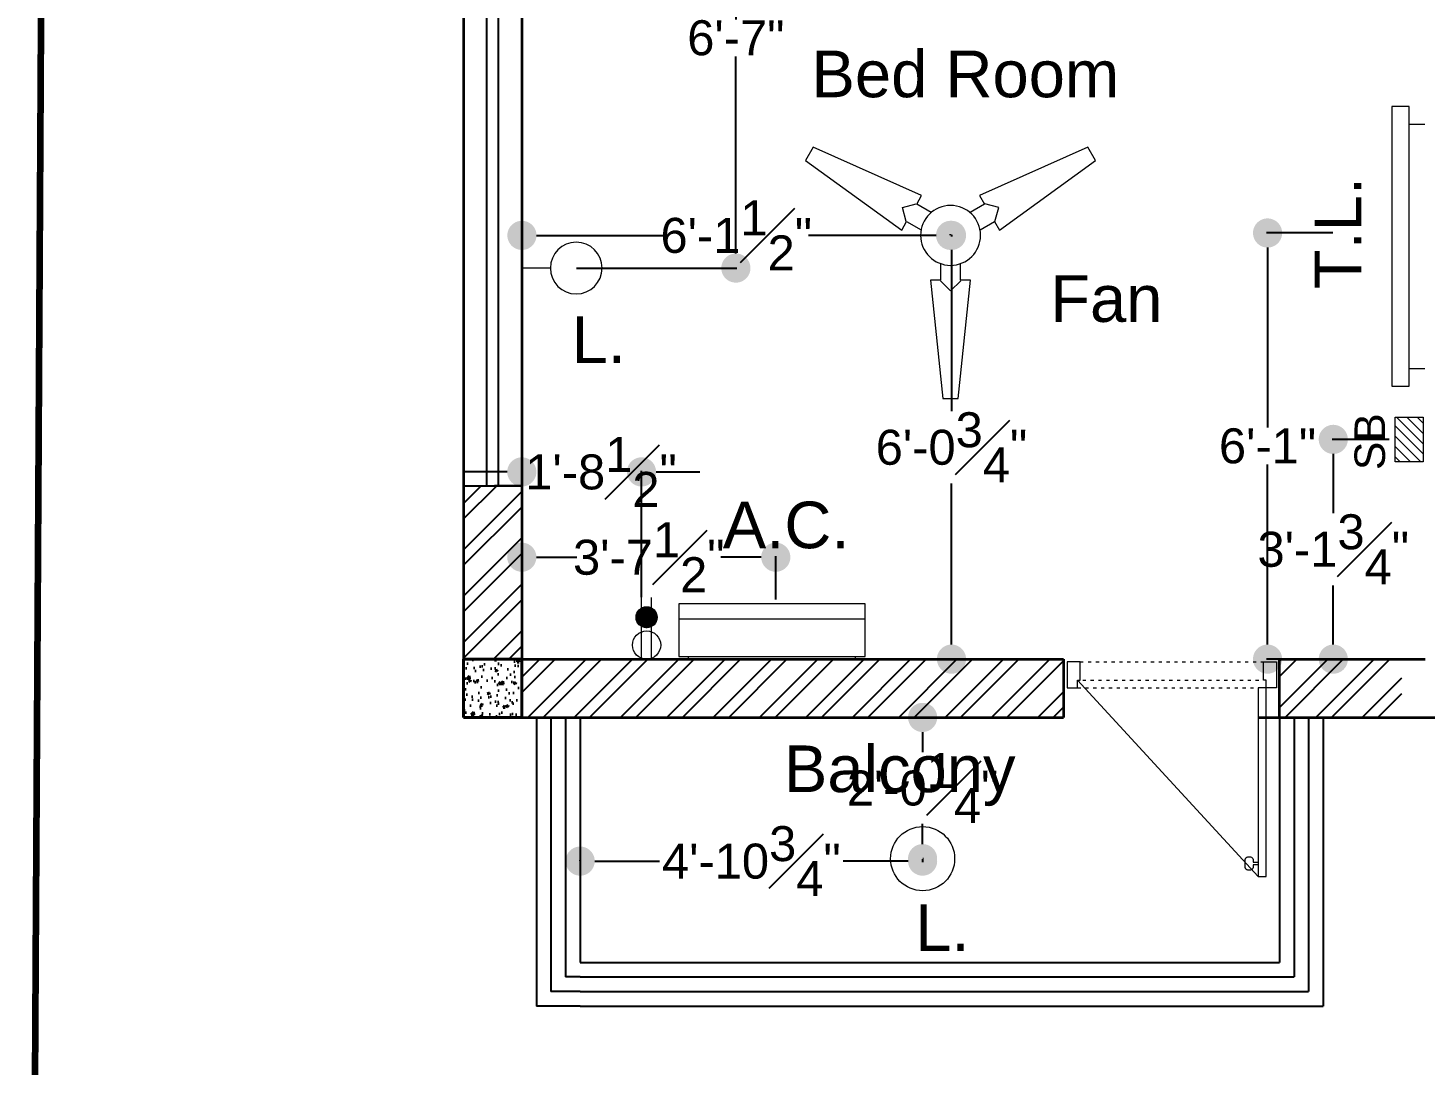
# Model space of a CAD drawing. Header units: inches. Extents: x 4161 to 8381, y 472 to 1500.
# Drawn here: x 7683.2 to 7923, y 878.6 to 1056.4 of the extents above; entities that cross this region are included whole.
import ezdxf

# ---------------------------------------------------------------- set-up
doc = ezdxf.new("R2010")
doc.units = ezdxf.units.IN
doc.header["$MEASUREMENT"] = 0
doc.linetypes.add('ACAD_ISO03W100', pattern=[30, 12, -18])
doc.layers.get('0').update_dxf_attribs({"lineweight": 35})
for name, color, linetype, lineweight in [('0.Columns', 1, 'Continuous', 35), ('1.Wall', 7, 'Continuous', 35), ('Box', 7, 'Continuous', 15), ('Doors & Furni', 20, 'Continuous', 5), ('E_Elements', 7, 'Continuous', 15), ('E_FITTINGS', 7, 'Continuous', 15), ('Hatch', 7, 'Continuous', 15)]:
    doc.layers.add(name, color=color, linetype=linetype, lineweight=lineweight)
for name, color, linetype in [('3.Windows', 130, 'Continuous'), ('4.Hatch', 14, 'Continuous'), ('5.Texts', 50, 'Continuous'), ('7.Dimention', 8, 'Continuous'), ('8.Balcony', 90, 'Continuous'), ('Electrical Components', 170, 'Continuous'), ('rod', 252, 'Continuous'), ('wood', 20, 'Continuous')]:
    doc.layers.add(name, color=color, linetype=linetype)
doc.styles.get("Standard").update_dxf_attribs({"font": 'arial.ttf'})
doc.dimstyles.get("Standard").update_dxf_attribs({"dimtxt": 6, "dimasz": 5, "dimexe": 0.18, "dimexo": 0.0625, "dimgap": 0.09, "dimtad": 0, "dimtih": 1, "dimtoh": 1, "dimzin": 0, "dimdsep": 46, "dimlunit": 4, "dimtxsty": 'Standard', "dimblk": 'DOT', "dimcen": 0.09, "dimadec": 0, "dimazin": 0, "dimtfac": 1, "dimtofl": 0, "dimtmove": 0, "dimatfit": 3, "dimfxl": 1, "dimfrac": 1, "dimtolj": 1, "dimtzin": 0, "dimarcsym": 0})

# ---------------------------------------------------------------- blocks, each defined once
blk = doc.blocks.new('Dd2')
at = {"layer": 'rod', "lineweight": 13}
blk.add_lwpolyline([(-36.5, 41), (-2, 3.5)], dxfattribs=at)
blk.add_lwpolyline([(-36.5, 38.75), (-35.5, 38.75), (-35.5, 39.25, -0.414214), (-35, 39.75), (-34.5, 39.75, -0.414214), (-34, 39.25), (-34, 37.75, -0.414214), (-34.5, 37.25), (-35, 37.25, -0.414214), (-35.5, 37.75), (-35.5, 38.25), (-36.5, 38.25)], format="xyb", dxfattribs=at)
at = {"layer": 'rod', "linetype": 'ACAD_ISO03W100', "lineweight": 13, "ltscale": 0.05}
for points in [[(-3, 3.5), (-37.5, 3.5)], [(-2, 5), (-36.5, 5)], [(-2.5, 0), (-37.5, 0)]]:
    blk.add_lwpolyline(points, dxfattribs=at)
at = {"layer": 'wood', "lineweight": 13}
for points in [[(-36.5, 41), (-38, 41), (-38, 5), (-36.5, 5)], [(-40, 0), (-40, 5), (-38, 5), (-38, 3.5), (-37.5, 3.5), (-37.5, 0)], [(0, 0), (0, 5), (-2, 5), (-2, 3.5), (-2.5, 3.5), (-2.5, 0)]]:
    blk.add_lwpolyline(points, close=True, dxfattribs=at)
blk = doc.blocks.new('window7 virtical')
at = {"layer": '3.Windows', "color": 141, "true_color": 0xadddf7}
for p, q in [((4405.51, 1605.94), (4405.51, 1689.94)), ((4407.51, 1605.94), (4407.51, 1689.94))]:
    blk.add_line(p, q, dxfattribs=at)
at = {"layer": '3.Windows'}
for p, q in [((4401.51, 1605.94), (4411.51, 1605.94)), ((4411.51, 1605.94), (4406.83, 1605.94)), ((4406.83, 1605.94), (4406.83, 1605.94))]:
    blk.add_line(p, q, dxfattribs=at)
blk.add_lwpolyline([(4411.51, 1605.94), (4411.51, 1689.94), (4401.51, 1689.94), (4401.51, 1605.94)], close=True, dxfattribs=at)
blk = doc.blocks.new('AC')
at = {"layer": 'E_Elements'}
for p, q in [((5828.29, 1009.63), (5856.95, 1009.63)), ((5828.29, 1009.63), (5828.29, 1009.16)), ((5856.95, 1009.63), (5856.95, 1009.16)), ((5826.63, 1009.16), (5858.63, 1009.16)), ((5826.63, 1000.16), (5826.63, 1009.16)), ((5858.63, 1009.16), (5858.63, 1009.16)), ((5858.63, 1009.16), (5858.63, 1000.16)), ((5826.63, 1002.72), (5858.63, 1002.72)), ((5858.63, 1000.16), (5826.63, 1000.16))]:
    blk.add_line(p, q, dxfattribs=at)
blk = doc.blocks.new('FAN')
at = {"layer": 'E_Elements'}
for p, q in [((-23.57, 15.12), (-24.88, 12.85)), ((-4.97, 6.83), (-23.57, 15.12)), ((23.57, 15.12), (4.97, 6.83)), ((24.88, 12.85), (23.57, 15.12)), ((-24.88, 12.85), (-8.39, 0.89)), ((8.39, 0.89), (24.88, 12.85)), ((-8.26, 4.77), (-5.89, 5.4)), ((-5.82, 5.34), (-4.97, 6.83)), ((-3.34, 3.91), (-5.82, 5.34)), ((5.82, 5.34), (3.34, 3.91)), ((4.97, 6.83), (5.82, 5.34)), ((8.26, 4.77), (5.89, 5.4)), ((-7.62, 2.4), (-8.26, 4.77)), ((7.62, 2.4), (8.26, 4.77)), ((-8.39, 0.89), (-7.54, 2.37)), ((-7.54, 2.37), (-5.06, 0.94)), ((5.06, 0.94), (7.54, 2.37)), ((7.54, 2.37), (8.39, 0.89)), ((-1.71, -4.85), (-1.71, -7.71)), ((1.71, -7.71), (1.71, -4.85)), ((-3.43, -7.71), (-1.31, -27.97)), ((-1.71, -7.71), (-3.43, -7.71)), ((-1.73, -7.8), (0, -9.53)), ((0, -9.53), (1.73, -7.8)), ((1.31, -27.97), (3.43, -7.71)), ((3.43, -7.71), (1.71, -7.71)), ((-1.31, -27.97), (1.31, -27.97))]:
    blk.add_line(p, q, dxfattribs=at)
for start, end in [(360, 180), (180, 0)]:
    blk.add_arc((0, 0), 5.14, start, end, dxfattribs=at)
blk = doc.blocks.new('O')
at = {"layer": 'E_Elements', "ltscale": 4}
for p, q in [((9523.61, 2111.57), (9520.91, 2111.57)), ((9523.61, 2069.68), (9520.91, 2069.68))]:
    blk.add_line(p, q, dxfattribs=at)
at = {"layer": 'E_Elements', "ltscale": 0.01}
blk.add_lwpolyline([(9526.61, 2066.63), (9526.61, 2114.63), (9523.61, 2114.63), (9523.61, 2066.63)], close=True, dxfattribs=at)
blk = doc.blocks.new('A$C482B25E6')
at = {"layer": 'E_FITTINGS'}
for p, q in [((0, 0), (0, 7.1)), ((3.9, 3.55), (0, 3.55))]:
    blk.add_line(p, q, dxfattribs=at)
blk.add_circle((7.45, 3.55), 3.55, dxfattribs=at)
blk = doc.blocks.new('2')
at = {"layer": 'Hatch', "ltscale": 0.01}
h = blk.add_hatch(dxfattribs=at)
h.set_pattern_fill('ANSI31', color=256, scale=10, style=0)
h.paths.add_polyline_path([(7846.79, 2035.92), (7841.97, 2035.92), (7841.97, 2028.24), (7846.79, 2028.24)])
at = {"layer": 'E_Elements'}
blk.add_lwpolyline([(7841.97, 2028.24), (7846.79, 2028.24), (7846.79, 2035.92), (7841.97, 2035.92)], close=True, dxfattribs=at)
blk = doc.blocks.new('Column2.0')
at = {"layer": '0.Columns', "true_color": 0x991b1e}
h = blk.add_hatch(dxfattribs=at)
h.set_pattern_fill('AR-CONC', color=244, scale=0.54)
h.set_pattern_definition([(50, (868.9964, 332.3348), (3.873205, -0.3388615), [0.405, -4.455]), (355, (868.9964, 332.335), (-0.7492572, 4.0618375), [0.324, -3.564]), (100.45144, (869.319, 332.3066), (3.1239478, 3.722976), [0.344197, -3.7861674]), (46.1842, (868.9964, 333.415), (5.763103, -0.893804), [0.6075, -6.6825]), (96.63564, (869.4767, 333.3403), (5.0471745, 5.2602404), [0.516296, -5.679254]), (351.18416, (868.9964, 333.415), (5.0471745, 5.26024), [0.486, -5.346]), (21, (869.5364, 333.1448), (3.223298, -2.174142), [0.405, -4.455]), (326, (869.5364, 333.145), (1.3139028, 3.9158102), [0.324, -3.564]), (71.45144, (869.805, 332.9636), (4.537201, 1.7416682), [0.344197, -3.7861674]), (37.5, (868.9964, 332.3348), (0.0656632, 1.7976268), [0, -3.5208, 0, -3.618, 0, -3.5775]), (7.5, (868.9964, 332.3348), (1.4205755, 2.1298232), [0, -2.0628, 0, -3.4398, 0, -1.3635]), (327.5, (867.7922, 332.3348), (2.88264116, -0.1217963), [0, -1.35, 0, -4.212, 0, -5.589]), (317.5, (867.2522, 332.3348), (3.1492053, 0.5405669), [0, -1.755, 0, -2.7972, 0, -3.969])])
h.paths.add_polyline_path([(4674.88, 1327.63), (4674.88, 1337.63), (4664.88, 1337.63), (4664.88, 1327.63)])
at = {"layer": '0.Columns', "linetype": 'ACAD_ISO03W100', "lineweight": 40}
for p, q in [((4674.88, 1337.63), (4664.88, 1337.63)), ((4664.88, 1337.63), (4664.88, 1327.63)), ((4674.88, 1327.63), (4674.88, 1337.63)), ((4664.88, 1327.63), (4674.88, 1327.63))]:
    blk.add_line(p, q, dxfattribs=at)
blk = doc.blocks.new('11111111111111111111')
at = {"layer": 'E_FITTINGS', "ltscale": 0.01}
for p, q in [((8001.12, 2842.19), (8011.51, 2842.19)), ((8001.12, 2840.46), (8011.51, 2840.46))]:
    blk.add_line(p, q, dxfattribs=at)
at = {"layer": 'E_FITTINGS'}
for p, q in [((8006.34, 2841.22), (8007.31, 2842.19)), ((8006.34, 2841.33), (8007.2, 2842.19)), ((8006.35, 2841.12), (8007.42, 2842.19)), ((8006.35, 2841.44), (8007.09, 2842.19)), ((8006.36, 2841.56), (8006.98, 2842.19)), ((8006.37, 2841.02), (8007.53, 2842.19)), ((8006.38, 2840.93), (8007.64, 2842.19)), ((8006.38, 2841.7), (8006.87, 2842.19)), ((8006.41, 2840.84), (8007.75, 2842.19)), ((8006.42, 2841.85), (8006.76, 2842.19)), ((8006.43, 2840.76), (8007.86, 2842.19)), ((8006.46, 2840.67), (8007.97, 2842.19)), ((8006.48, 2842.02), (8006.65, 2842.19)), ((8006.49, 2840.6), (8008.08, 2842.19)), ((8006.53, 2840.52), (8008.19, 2842.19)), ((8006.58, 2840.46), (8008.3, 2842.19)), ((8006.6, 2842.25), (8007.21, 2842.86)), ((8006.65, 2842.19), (8007.44, 2842.98)), ((8006.69, 2840.46), (8008.42, 2842.19)), ((8006.76, 2842.19), (8007.61, 2843.04)), ((8006.8, 2840.46), (8008.53, 2842.19)), ((8006.87, 2842.19), (8007.76, 2843.08)), ((8006.91, 2840.46), (8008.64, 2842.19)), ((8006.98, 2842.19), (8007.9, 2843.1)), ((8007.02, 2840.46), (8008.75, 2842.19)), ((8007.09, 2842.19), (8008.02, 2843.11)), ((8007.13, 2840.46), (8008.86, 2842.19)), ((8007.2, 2842.19), (8008.13, 2843.12)), ((8007.24, 2840.46), (8008.97, 2842.19)), ((8007.31, 2842.19), (8008.24, 2843.12)), ((8007.35, 2840.46), (8009.08, 2842.19)), ((8007.42, 2842.19), (8008.34, 2843.11)), ((8007.46, 2840.46), (8009.19, 2842.19)), ((8007.53, 2842.19), (8008.44, 2843.09)), ((8007.57, 2840.46), (8009.3, 2842.19)), ((8007.64, 2842.19), (8008.53, 2843.07)), ((8007.68, 2840.46), (8009.41, 2842.19)), ((8007.75, 2842.19), (8008.62, 2843.05)), ((8007.79, 2840.46), (8009.52, 2842.19)), ((8007.86, 2842.19), (8008.7, 2843.03)), ((8007.9, 2840.46), (8009.63, 2842.19)), ((8007.97, 2842.19), (8008.79, 2843)), ((8008.01, 2840.46), (8009.72, 2842.17)), ((8008.08, 2842.19), (8008.86, 2842.97)), ((8008.12, 2840.46), (8009.76, 2842.09)), ((8008.19, 2842.19), (8008.94, 2842.93)), ((8008.23, 2840.46), (8009.79, 2842.02)), ((8008.3, 2842.19), (8009.01, 2842.89)), ((8008.34, 2840.46), (8009.83, 2841.94)), ((8008.42, 2842.19), (8009.08, 2842.85)), ((8008.46, 2840.46), (8009.85, 2841.86)), ((8008.53, 2842.19), (8009.15, 2842.81)), ((8008.57, 2840.46), (8009.88, 2841.77)), ((8008.64, 2842.19), (8009.21, 2842.76)), ((8008.68, 2840.46), (8009.9, 2841.68)), ((8008.75, 2842.19), (8009.27, 2842.71)), ((8008.79, 2840.46), (8009.92, 2841.59)), ((8008.86, 2842.19), (8009.33, 2842.66)), ((8008.9, 2840.46), (8009.93, 2841.49)), ((8008.97, 2842.19), (8009.39, 2842.61)), ((8009.01, 2840.46), (8009.93, 2841.38)), ((8009.08, 2842.19), (8009.45, 2842.55)), ((8009.12, 2840.46), (8009.93, 2841.27)), ((8009.19, 2842.19), (8009.5, 2842.5)), ((8009.23, 2840.46), (8009.93, 2841.16)), ((8009.3, 2842.19), (8009.55, 2842.43)), ((8009.34, 2840.46), (8009.91, 2841.03)), ((8009.41, 2842.19), (8009.6, 2842.37)), ((8009.45, 2840.46), (8009.88, 2840.89)), ((8009.52, 2842.19), (8009.64, 2842.31)), ((8009.63, 2842.19), (8009.68, 2842.24)), ((8006.57, 2840.45), (8006.58, 2840.46)), ((8006.61, 2840.38), (8006.69, 2840.46)), ((8006.65, 2840.31), (8006.8, 2840.46)), ((8006.7, 2840.25), (8006.91, 2840.46)), ((8006.75, 2840.19), (8007.02, 2840.46)), ((8006.8, 2840.13), (8007.13, 2840.46)), ((8006.85, 2840.07), (8007.24, 2840.46)), ((8006.91, 2840.01), (8007.35, 2840.46)), ((8006.96, 2839.96), (8007.46, 2840.46)), ((8007.02, 2839.91), (8007.57, 2840.46)), ((8007.09, 2839.86), (8007.68, 2840.46)), ((8007.15, 2839.82), (8007.79, 2840.46)), ((8007.22, 2839.78), (8007.9, 2840.46)), ((8007.29, 2839.74), (8008.01, 2840.46)), ((8007.37, 2839.7), (8008.12, 2840.46)), ((8007.44, 2839.67), (8008.23, 2840.46)), ((8007.52, 2839.63), (8008.34, 2840.46)), ((8007.6, 2839.61), (8008.46, 2840.46)), ((8007.69, 2839.58), (8008.57, 2840.46)), ((8007.78, 2839.56), (8008.68, 2840.46)), ((8007.87, 2839.54), (8008.79, 2840.46)), ((8007.97, 2839.53), (8008.9, 2840.46)), ((8008.08, 2839.53), (8009.01, 2840.46)), ((8008.19, 2839.53), (8009.12, 2840.46)), ((8008.3, 2839.53), (8009.23, 2840.46)), ((8008.43, 2839.55), (8009.34, 2840.46)), ((8008.57, 2839.58), (8009.45, 2840.46)), ((8008.73, 2839.62), (8009.56, 2840.46)), ((8008.91, 2839.7), (8009.67, 2840.46)), ((8009.18, 2839.86), (8009.6, 2840.28)), ((8009.56, 2840.46), (8009.84, 2840.73)), ((8009.67, 2840.46), (8009.76, 2840.55))]:
    blk.add_line(p, q, dxfattribs=at)
at = {"layer": 'E_FITTINGS', "ltscale": 0.01}
blk.add_circle((8003.38, 2841.32), 2.42, dxfattribs=at)
at = {"layer": 'E_FITTINGS'}
blk.add_circle((8008.14, 2841.32), 1.8, dxfattribs=at)
blk = doc.blocks.new('_Dot')
at = {"color": 0, "linetype": 'ByBlock', "lineweight": -2}
blk.add_line((-0.5, 0), (-1, 0), dxfattribs=at)
at = {"color": 0, "linetype": 'ByBlock', "lineweight": 60, "const_width": 0.5}
blk.add_lwpolyline([(-0.25, 0, 1), (0.25, 0, 1)], format="xyb", close=True, dxfattribs=at)
blk = doc.blocks.new('*D147')
at = {"layer": '7.Dimention', "color": 0, "lineweight": -2, "transparency": 16777216}
for p, q in [((7776.57, 1094.19), (7804.88, 1094.19)), ((7804.7, 1089.19), (7804.7, 1057.88)), ((7804.7, 1020.26), (7804.7, 1051.57)), ((7777.36, 1015.26), (7804.88, 1015.26))]:
    blk.add_line(p, q, dxfattribs=at)
at = {"layer": 'Defpoints', "color": 0, "transparency": 16777216}
for p in [(7776.51, 1094.19), (7777.3, 1015.26), (7804.7, 1015.26)]:
    blk.add_point(p, dxfattribs=at)
at = {"layer": '7.Dimention', "color": 0, "lineweight": -2, "transparency": 16777216, "xscale": 5, "yscale": 5, "zscale": 5}
for p, rotation in [((7804.7, 1094.19), 90), ((7804.7, 1015.26), 270)]:
    blk.add_blockref('_Dot', p, dxfattribs=dict(at, rotation=rotation))
at = {"layer": '7.Dimention', "color": 0, "transparency": 16777216, "insert": (7804.7, 1054.72), "char_height": 6, "attachment_point": 5}
blk.add_mtext('\\A1;6\'-7"', dxfattribs=at)
blk = doc.blocks.new('*D150')
at = {"layer": '7.Dimention', "color": 0, "lineweight": -2, "transparency": 16777216}
for p, q in [((7841.6, 1020.87), (7841.88, 1020.87)), ((7841.7, 1015.87), (7841.7, 990.73)), ((7841.7, 953.19), (7841.7, 978.32)), ((7837.4, 948.19), (7841.88, 948.19))]:
    blk.add_line(p, q, dxfattribs=at)
at = {"layer": 'Defpoints', "color": 0, "transparency": 16777216}
for p in [(7841.54, 1020.87), (7841.7, 1020.87), (7837.34, 948.19)]:
    blk.add_point(p, dxfattribs=at)
at = {"layer": '7.Dimention', "color": 0, "lineweight": -2, "transparency": 16777216, "xscale": 5, "yscale": 5, "zscale": 5}
for p, rotation in [((7841.7, 1020.87), 90), ((7841.7, 948.19), 270)]:
    blk.add_blockref('_Dot', p, dxfattribs=dict(at, rotation=rotation))
at = {"layer": '7.Dimention', "color": 0, "transparency": 16777216, "insert": (7841.7, 984.53), "char_height": 6, "attachment_point": 5}
blk.add_mtext('\\A1;6\'-0{\\H1x;\\S3#4;}"', dxfattribs=at)
blk = doc.blocks.new('*D151')
at = {"layer": '7.Dimention', "color": 0, "lineweight": -2, "transparency": 16777216}
for p, q in [((7767.99, 1015.32), (7767.99, 1021.05)), ((7772.99, 1020.87), (7792.39, 1020.87)), ((7836.54, 1020.87), (7817.14, 1020.87)), ((7841.54, 1020.93), (7841.54, 1021.05))]:
    blk.add_line(p, q, dxfattribs=at)
at = {"layer": 'Defpoints', "color": 0, "transparency": 16777216}
for p in [(7841.54, 1020.87), (7841.54, 1020.87), (7767.99, 1015.26)]:
    blk.add_point(p, dxfattribs=at)
at = {"layer": '7.Dimention', "color": 0, "lineweight": -2, "transparency": 16777216, "xscale": 5, "yscale": 5, "zscale": 5, "rotation": 180}
blk.add_blockref('_Dot', (7767.99, 1020.87), dxfattribs=at)
at = {"layer": '7.Dimention', "color": 0, "lineweight": -2, "transparency": 16777216, "xscale": 5, "yscale": 5, "zscale": 5}
blk.add_blockref('_Dot', (7841.54, 1020.87), dxfattribs=at)
at = {"layer": '7.Dimention', "color": 0, "transparency": 16777216, "insert": (7804.77, 1020.87), "char_height": 6, "attachment_point": 5}
blk.add_mtext('\\A1;6\'-1{\\H1x;\\S1#2;}"', dxfattribs=at)
blk = doc.blocks.new('*D152')
at = {"layer": '7.Dimention', "color": 0, "lineweight": -2, "transparency": 16777216}
for p, q in [((7916.82, 985.88), (7907.03, 985.88)), ((7907.21, 980.88), (7907.21, 973.24)), ((7907.21, 953.19), (7907.21, 960.82)), ((7916.82, 948.19), (7907.03, 948.19))]:
    blk.add_line(p, q, dxfattribs=at)
at = {"layer": 'Defpoints', "color": 0, "transparency": 16777216}
for p in [(7907.21, 985.88), (7916.89, 985.88), (7916.89, 948.19)]:
    blk.add_point(p, dxfattribs=at)
at = {"layer": '7.Dimention', "color": 0, "lineweight": -2, "transparency": 16777216, "xscale": 5, "yscale": 5, "zscale": 5}
for p, rotation in [((7907.21, 985.88), 90), ((7907.21, 948.19), 270)]:
    blk.add_blockref('_Dot', p, dxfattribs=dict(at, rotation=rotation))
at = {"layer": '7.Dimention', "color": 0, "transparency": 16777216, "insert": (7907.21, 967.03), "char_height": 6, "attachment_point": 5}
blk.add_mtext('\\A1;3\'-1{\\H1x;\\S3#4;}"', dxfattribs=at)
blk = doc.blocks.new('*D125')
at = {"layer": '7.Dimention', "color": 0, "lineweight": -2, "transparency": 16777216}
for p, q in [((7907.15, 1021.28), (7895.75, 1021.28)), ((7895.93, 1016.28), (7895.93, 987.89)), ((7895.93, 953.19), (7895.93, 981.58)), ((7907.15, 948.19), (7895.75, 948.19))]:
    blk.add_line(p, q, dxfattribs=at)
at = {"layer": 'Defpoints', "color": 0, "transparency": 16777216}
for p in [(7895.93, 1021.28), (7907.21, 1021.28), (7907.21, 948.19)]:
    blk.add_point(p, dxfattribs=at)
at = {"layer": '7.Dimention', "color": 0, "lineweight": -2, "transparency": 16777216, "xscale": 5, "yscale": 5, "zscale": 5}
for p, rotation in [((7895.93, 1021.28), 90), ((7895.93, 948.19), 270)]:
    blk.add_blockref('_Dot', p, dxfattribs=dict(at, rotation=rotation))
at = {"layer": '7.Dimention', "color": 0, "transparency": 16777216, "insert": (7895.93, 984.73), "char_height": 6, "attachment_point": 5}
blk.add_mtext('\\A1;6\'-1"', dxfattribs=at)
blk = doc.blocks.new('*D153')
at = {"layer": '7.Dimention', "color": 0, "lineweight": -2, "transparency": 16777216}
for p, q in [((7762.97, 980.3), (7757.97, 980.3)), ((7767.97, 958.43), (7767.97, 980.48)), ((7788.51, 958.8), (7788.51, 980.48)), ((7793.51, 980.3), (7798.51, 980.3))]:
    blk.add_line(p, q, dxfattribs=at)
at = {"layer": 'Defpoints', "color": 0, "transparency": 16777216}
for p in [(7788.51, 980.3), (7767.97, 958.37), (7788.51, 958.73)]:
    blk.add_point(p, dxfattribs=at)
at = {"layer": '7.Dimention', "color": 0, "lineweight": -2, "transparency": 16777216, "xscale": 5, "yscale": 5, "zscale": 5}
blk.add_blockref('_Dot', (7767.97, 980.3), dxfattribs=at)
at = {"layer": '7.Dimention', "color": 0, "lineweight": -2, "transparency": 16777216, "xscale": 5, "yscale": 5, "zscale": 5, "rotation": 180}
blk.add_blockref('_Dot', (7788.51, 980.3), dxfattribs=at)
at = {"layer": '7.Dimention', "color": 0, "transparency": 16777216, "insert": (7781.57, 980.3), "char_height": 6, "attachment_point": 5}
blk.add_mtext('\\A1;1\'-8{\\H1x;\\S1#2;}"', dxfattribs=at)
blk = doc.blocks.new('*D154')
at = {"layer": '7.Dimention', "color": 0, "lineweight": -2, "transparency": 16777216}
for p, q in [((7767.97, 958.43), (7767.97, 965.85)), ((7772.97, 965.67), (7777.41, 965.67)), ((7806.55, 965.67), (7802.12, 965.67)), ((7811.55, 958.43), (7811.55, 965.85))]:
    blk.add_line(p, q, dxfattribs=at)
at = {"layer": 'Defpoints', "color": 0, "transparency": 16777216}
for p in [(7811.55, 965.67), (7767.97, 958.37), (7811.55, 958.37)]:
    blk.add_point(p, dxfattribs=at)
at = {"layer": '7.Dimention', "color": 0, "lineweight": -2, "transparency": 16777216, "xscale": 5, "yscale": 5, "zscale": 5, "rotation": 180}
blk.add_blockref('_Dot', (7767.97, 965.67), dxfattribs=at)
at = {"layer": '7.Dimention', "color": 0, "lineweight": -2, "transparency": 16777216, "xscale": 5, "yscale": 5, "zscale": 5}
blk.add_blockref('_Dot', (7811.55, 965.67), dxfattribs=at)
at = {"layer": '7.Dimention', "color": 0, "transparency": 16777216, "insert": (7789.76, 965.67), "char_height": 6, "attachment_point": 5}
blk.add_mtext('\\A1;3\'-7{\\H1x;\\S1#2;}"', dxfattribs=at)
blk = doc.blocks.new('*D155')
at = {"layer": '7.Dimention', "color": 0, "lineweight": -2, "transparency": 16777216}
for p, q in [((7835.35, 938.19), (7836.92, 938.19)), ((7836.74, 933.19), (7836.74, 932.23)), ((7836.74, 918.97), (7836.74, 919.92)), ((7836.8, 913.97), (7836.92, 913.97))]:
    blk.add_line(p, q, dxfattribs=at)
at = {"layer": 'Defpoints', "color": 0, "transparency": 16777216}
for p in [(7835.29, 938.19), (7836.74, 913.97), (7836.74, 913.97)]:
    blk.add_point(p, dxfattribs=at)
at = {"layer": '7.Dimention', "color": 0, "lineweight": -2, "transparency": 16777216, "xscale": 5, "yscale": 5, "zscale": 5}
for p, rotation in [((7836.74, 938.19), 90), ((7836.74, 913.97), 270)]:
    blk.add_blockref('_Dot', p, dxfattribs=dict(at, rotation=rotation))
at = {"layer": '7.Dimention', "color": 0, "transparency": 16777216, "insert": (7836.74, 926.08), "char_height": 6, "attachment_point": 5}
blk.add_mtext('\\A1;2\'-0{\\H1x;\\S1#4;}"', dxfattribs=at)
blk = doc.blocks.new('*D156')
at = {"layer": '7.Dimention', "color": 0, "lineweight": -2, "transparency": 16777216}
for p, q in [((7777.98, 913.61), (7777.98, 913.73)), ((7782.98, 913.55), (7791.6, 913.55)), ((7831.74, 913.55), (7823.12, 913.55)), ((7836.74, 913.9), (7836.74, 913.37))]:
    blk.add_line(p, q, dxfattribs=at)
at = {"layer": 'Defpoints', "color": 0, "transparency": 16777216}
for p in [(7777.98, 913.55), (7777.98, 913.55), (7836.74, 913.97)]:
    blk.add_point(p, dxfattribs=at)
at = {"layer": '7.Dimention', "color": 0, "lineweight": -2, "transparency": 16777216, "xscale": 5, "yscale": 5, "zscale": 5, "rotation": 180}
blk.add_blockref('_Dot', (7777.98, 913.55), dxfattribs=at)
at = {"layer": '7.Dimention', "color": 0, "lineweight": -2, "transparency": 16777216, "xscale": 5, "yscale": 5, "zscale": 5}
blk.add_blockref('_Dot', (7836.74, 913.55), dxfattribs=at)
at = {"layer": '7.Dimention', "color": 0, "transparency": 16777216, "insert": (7807.36, 913.55), "char_height": 6, "attachment_point": 5}
blk.add_mtext('\\A1;4\'-10{\\H1x;\\S3#4;}"', dxfattribs=at)
blk = doc.blocks.new('Title Box 2.0')
at = {"lineweight": 100, "ltscale": 0.5}
blk.add_lwpolyline([(4996.97, 684.44), (5689.78, 684.44), (5694.53, 1520.13), (5001.72, 1520.13), (4996.97, 684.44)], dxfattribs=at)

msp = doc.modelspace()

# ---------------------------------------------------------------- linework, layer by layer
at = {"layer": '1.Wall'}
for p, q in [((7757.972, 1093.736), (7757.972, 938.186)), ((7767.972, 1094.186), (7767.972, 948.186)), ((7767.972, 948.186), (7860.917, 948.186)), ((7860.917, 948.186), (7860.917, 938.186)), ((7897.977, 948.186), (7922.972, 948.186)), ((7897.977, 938.175), (7897.977, 948.186)), ((7757.972, 938.186), (7860.917, 938.186)), ((7894.336, 938.186), (8023.126, 938.186))]:
    msp.add_line(p, q, dxfattribs=at)
at = {"layer": '4.Hatch', "color": 244, "linetype": 'Continuous', "true_color": 0x991b1e}
for p, q in [((7757.972, 974.888), (7761.014, 977.929)), ((7757.972, 972.236), (7763.665, 977.929)), ((7757.972, 966.933), (7767.972, 976.933)), ((7757.972, 964.281), (7767.972, 974.281)), ((7757.972, 958.978), (7767.972, 968.978)), ((7757.972, 956.326), (7767.972, 966.326)), ((7757.972, 951.023), (7767.972, 961.023)), ((7757.972, 948.372), (7767.972, 958.372)), ((7763.09, 948.186), (7767.972, 953.068)), ((7765.742, 948.186), (7767.972, 950.417)), ((7767.972, 945.113), (7771.045, 948.186)), ((7767.972, 942.462), (7773.697, 948.186)), ((7769, 938.186), (7779, 948.186)), ((7771.652, 938.186), (7781.652, 948.186)), ((7776.955, 938.186), (7786.955, 948.186)), ((7779.607, 938.186), (7789.607, 948.186)), ((7784.91, 938.186), (7794.91, 948.186)), ((7787.562, 938.186), (7797.562, 948.186)), ((7792.865, 938.186), (7802.865, 948.186)), ((7795.516, 938.186), (7805.516, 948.186)), ((7800.82, 938.186), (7810.82, 948.186)), ((7803.471, 938.186), (7813.471, 948.186)), ((7808.775, 938.186), (7818.775, 948.186)), ((7811.426, 938.186), (7821.426, 948.186)), ((7816.73, 938.186), (7826.73, 948.186)), ((7819.381, 938.186), (7829.381, 948.186)), ((7824.685, 938.186), (7834.685, 948.186)), ((7827.336, 938.186), (7837.336, 948.186)), ((7832.64, 938.186), (7842.64, 948.186)), ((7835.291, 938.186), (7845.291, 948.186)), ((7840.595, 938.186), (7850.595, 948.186)), ((7843.246, 938.186), (7853.246, 948.186)), ((7848.549, 938.186), (7858.549, 948.186)), ((7851.201, 938.186), (7860.917, 947.902)), ((7897.977, 947.838), (7898.324, 948.186)), ((7897.977, 939.883), (7906.279, 948.186)), ((7897.977, 945.187), (7900.976, 948.186)), ((7898.931, 938.186), (7908.931, 948.186)), ((7904.234, 938.186), (7914.234, 948.186)), ((7906.886, 938.186), (7916.886, 948.186)), ((7912.189, 938.186), (7918.972, 944.969)), ((7856.504, 938.186), (7860.917, 942.598)), ((7914.841, 938.186), (7918.972, 942.318)), ((7859.156, 938.186), (7860.917, 939.947))]:
    msp.add_line(p, q, dxfattribs=at)
at = {"layer": '8.Balcony', "ltscale": 15}
for p, q in [((7770.477, 938.175), (7770.477, 896.175)), ((7777.977, 938.175), (7777.977, 896.175)), ((7897.977, 938.175), (7897.977, 896.175)), ((7905.477, 938.175), (7905.477, 896.175)), ((7777.977, 896.175), (7897.977, 896.175)), ((7777.977, 888.675), (7897.977, 888.675))]:
    msp.add_line(p, q, dxfattribs=at)
at = {"layer": '8.Balcony', "color": 116, "ltscale": 15, "true_color": 0x136734}
for p, q in [((7772.977, 938.175), (7772.977, 896.175)), ((7775.477, 938.175), (7775.477, 896.175)), ((7900.477, 938.175), (7900.477, 896.175)), ((7902.977, 938.175), (7902.977, 896.175)), ((7777.977, 893.675), (7897.977, 893.675)), ((7777.977, 891.175), (7897.977, 891.175))]:
    msp.add_line(p, q, dxfattribs=at)
at = {"layer": '8.Balcony'}
for p, q in [((7770.477, 896.175), (7770.477, 888.675)), ((7905.477, 896.175), (7905.477, 888.675)), ((7777.977, 888.675), (7770.477, 888.675)), ((7897.977, 888.675), (7905.477, 888.675))]:
    msp.add_line(p, q, dxfattribs=at)
at = {"layer": '8.Balcony', "color": 116, "true_color": 0x136734}
for p, q in [((7772.977, 896.175), (7772.977, 891.175)), ((7775.477, 896.175), (7775.477, 893.675)), ((7900.477, 896.175), (7900.477, 893.675)), ((7902.977, 896.175), (7902.977, 891.175)), ((7777.977, 893.675), (7775.477, 893.675)), ((7897.977, 893.675), (7900.477, 893.675)), ((7777.977, 891.175), (7772.977, 891.175)), ((7897.977, 891.175), (7902.977, 891.175))]:
    msp.add_line(p, q, dxfattribs=at)
at = {"layer": 'E_Elements', "color": 7}
msp.add_circle((7836.742, 913.966), 5.5, dxfattribs=at)

# ---------------------------------------------------------------- block references
at = {"layer": '0.Columns'}
msp.add_blockref('Column2.0', (3093.09, -389.443), dxfattribs=at)
at = {"layer": '1.Wall'}
msp.add_blockref('window7 virtical', (3356.458, -628.008), dxfattribs=at)
at = {"layer": 'Box'}
msp.add_blockref('Title Box 2.0', (2686.258, -20.163), dxfattribs=at)
at = {"layer": 'Doors & Furni', "xscale": 0.8988819272717369, "yscale": 0.8988819272717369, "zscale": 0.8988819272717369, "rotation": 180}
msp.add_blockref('Dd2', (7861.527, 947.738), dxfattribs=at)
at = {"layer": 'E_Elements', "color": 7, "rotation": 180}
msp.add_blockref('O', (17443.844, 3109.622), dxfattribs=at)
at = {"layer": 'E_Elements', "color": 7, "xscale": -1, "rotation": 180}
msp.add_blockref('2', (75.845, 3017.956), dxfattribs=at)
at = {"layer": 'E_Elements', "xscale": -1, "rotation": 180}
msp.add_blockref('AC', (1968.275, 1957.819), dxfattribs=at)
at = {"layer": 'E_FITTINGS', "color": 7, "xscale": -1.25, "yscale": 1.25, "zscale": 1.25, "rotation": 180}
msp.add_blockref('A$C482B25E6', (7767.991, 1019.694), dxfattribs=at)
at = {"layer": 'E_FITTINGS', "rotation": 90}
msp.add_blockref('11111111111111111111', (10630.699, -7052.771), dxfattribs=at)
at = {"layer": 'Electrical Components', "color": 7}
msp.add_blockref('FAN', (7841.542, 1020.87), dxfattribs=at)

# ---------------------------------------------------------------- texts
at = {"layer": '5.Texts', "color": 2, "true_color": 0xf1eb1f, "char_height": 8, "attachment_point": 1}
for s, insert in [('\\pxqc;Bed Room', (7788.713, 1052.562)), ('\\pxqc;Balcony', (7777.457, 933.384))]:
    msp.add_mtext_dynamic_manual_height_columns(s, width=110.71706, gutter_width=1, heights=[35.636], dxfattribs=dict(at, insert=insert))
at = {"layer": '5.Texts', "color": 7, "attachment_point": 1, "rotation": 90}
for s, width, gutter_width, heights, insert, char_height in [('\\pxqc;T.L.', 110.71706, 1, [35.636], (7904.013, 965.903), 8), ('\\pxqc;SB', 72.40653, 0.654, [23.305], (7910.848, 949.28), 5.2318)]:
    msp.add_mtext_dynamic_manual_height_columns(s, width=width, gutter_width=gutter_width, heights=heights, dxfattribs=dict(at, insert=insert, char_height=char_height))
at = {"layer": '5.Texts', "color": 7, "char_height": 8, "attachment_point": 1}
for s, insert in [('\\pxqc;Fan', (7812.906, 1014.028)), ('\\pxqc;L.', (7725.808, 1006.977)), ('\\pxqc;A.C.', (7757.972, 975.206)), ('\\pxqc;L.', (7784.784, 906.16))]:
    msp.add_mtext_dynamic_manual_height_columns(s, width=110.71706, gutter_width=1, heights=[35.636], dxfattribs=dict(at, insert=insert))

# ---------------------------------------------------------------- dimensions: what is measured, and where the dimension line sits
at = {"layer": '7.Dimention'}
dim = msp.add_linear_dim(base=(7804.696, 1015.258), p1=(7776.508, 1094.186), p2=(7777.3, 1015.258), angle=90, dimstyle='Standard', dxfattribs=at)
dim.commit()
dim.dimension.update_dxf_attribs({"geometry": '*D147', "text_midpoint": (7804.696, 1054.722), "dimtype": 160})
for base, p1, p2, picture, middle in [((7841.542, 1020.87), (7767.991, 1015.258), (7841.542, 1020.87), '*D151', (7804.767, 1020.87)), ((7811.554, 965.671), (7767.972, 958.372), (7811.554, 958.372), '*D154', (7789.763, 965.671))]:
    dim = msp.add_linear_dim(base=base, p1=p1, p2=p2, dimstyle='Standard', dxfattribs=at)
    dim.commit()
    dim.dimension.update_dxf_attribs({"geometry": picture, "text_midpoint": middle})
for base, p1, p2, picture, middle in [((7895.9315, 1021.2811), (7907.2093, 948.186), (7907.2093, 1021.2811), '*D125', (7895.9315, 984.7336)), ((7841.699, 1020.87), (7837.336, 948.186), (7841.542, 1020.87), '*D150', (7841.699, 984.528)), ((7907.209, 985.878), (7916.886, 948.186), (7916.886, 985.878), '*D152', (7907.209, 967.032)), ((7836.742, 913.966), (7835.291, 938.186), (7836.742, 913.966), '*D155', (7836.742, 926.076))]:
    dim = msp.add_linear_dim(base=base, p1=p1, p2=p2, angle=90, dimstyle='Standard', dxfattribs=at)
    dim.commit()
    dim.dimension.update_dxf_attribs({"geometry": picture, "text_midpoint": middle})
dim = msp.add_linear_dim(base=(7788.514, 980.296), p1=(7767.972, 958.372), p2=(7788.514, 958.734), dimstyle='Standard', override={"dimtmove": 2}, dxfattribs=at)
dim.commit()
dim.dimension.update_dxf_attribs({"geometry": '*D153', "text_midpoint": (7781.57, 980.296), "dimtype": 160})
dim = msp.add_linear_dim(base=(7777.9766, 913.5496), p1=(7836.7422, 913.9656), p2=(7777.9766, 913.5496), dimstyle='Standard', dxfattribs=at)
dim.commit()
dim.dimension.update_dxf_attribs({"geometry": '*D156', "text_midpoint": (7807.3594, 913.5496), "dimtype": 160})

doc.saveas('drawing.dxf')
